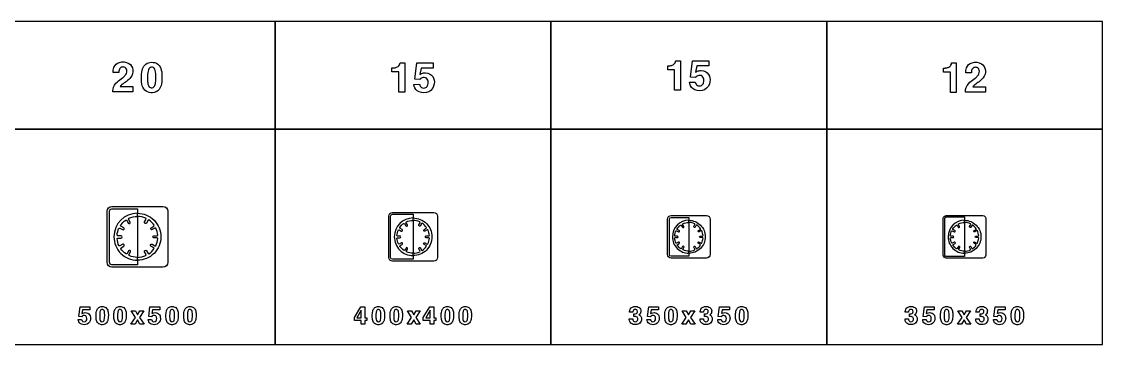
# Model space of a CAD drawing. Extents: x 0 to 18160, y 0 to 2655.
# Drawn here: x 9262 to 18160, y 0 to 2655 of the extents above; entities that cross this region are included whole.
import ezdxf

# ---------------------------------------------------------------- set-up
doc = ezdxf.new("R2010")
doc.units = 0
doc.header["$MEASUREMENT"] = 0

msp = doc.modelspace()

# ---------------------------------------------------------------- linework, layer by layer
for points in [[(9080, 1770), (11350, 1770), (11350, 2655), (9080, 2655)], [(11350, 1770), (13620, 1770), (13620, 2655), (11350, 2655)], [(13620, 1770), (15890, 1770), (15890, 2655), (13620, 2655)], [(15890, 1770), (18160, 1770), (18160, 2655), (15890, 2655)], [(9080, 0), (11350, 0), (11350, 1770), (9080, 1770)], [(11350, 0), (13620, 0), (13620, 1770), (11350, 1770)], [(13620, 0), (15890, 0), (15890, 1770), (13620, 1770)], [(15890, 0), (18160, 0), (18160, 1770), (15890, 1770)], [(10198.2, 221.797), (10163.1, 276.346), (10197.9, 276.346), (10216.2, 242.294), (10234.9, 276.346), (10269, 276.346), (10233.5, 222.318), (10270, 166.299), (10235.4, 166.299), (10215.6, 202.389), (10195.2, 166.299), (10161, 166.299)], [(12001, 222.096), (12055.2, 309.963), (12087.1, 309.963), (12087.1, 219.228), (12103.3, 219.228), (12103.3, 196.409), (12087.1, 196.409), (12087.1, 165.058), (12058.6, 165.058), (12058.6, 196.409), (12001, 196.409)], [(12058.6, 280.769), (12022.6, 219.228), (12058.6, 219.228)], [(12472.5, 221.797), (12437.4, 276.346), (12472.2, 276.346), (12490.5, 242.294), (12509.2, 276.346), (12543.3, 276.346), (12507.8, 222.318), (12544.3, 166.299), (12509.7, 166.299), (12489.9, 202.389), (12469.5, 166.299), (12435.3, 166.299)], [(12569, 222.114), (12623.3, 309.981), (12655.1, 309.981), (12655.1, 219.246), (12671.3, 219.246), (12671.3, 196.427), (12655.1, 196.427), (12655.1, 165.076), (12626.6, 165.076), (12626.6, 196.427), (12569, 196.427)], [(12626.6, 280.787), (12590.6, 219.246), (12626.6, 219.246)], [(14734.2, 221.783), (14699.1, 276.332), (14733.9, 276.332), (14752.1, 242.28), (14770.8, 276.333), (14805, 276.333), (14769.4, 222.304), (14806, 166.285), (14771.4, 166.285), (14751.6, 202.375), (14731.2, 166.285), (14697, 166.285)], [(17004.2, 221.783), (16969.1, 276.332), (17003.9, 276.332), (17022.1, 242.28), (17040.8, 276.333), (17075, 276.333), (17039.4, 222.304), (17076, 166.285), (17041.4, 166.285), (17021.6, 202.375), (17001.2, 166.285), (16967, 166.285)]]:
    msp.add_lwpolyline(points, close=True)
for points in [[(10012.9, 2078.85, -0.0640343), (10014.2, 2099.78, -0.161687), (10050, 2160.33, -0.0283718), (10091.8, 2192.71, 0.0545111), (10112.7, 2210.64, 0.192461), (10127.7, 2250.18, 0.234238), (10114.1, 2276.56, 0.196223), (10088.8, 2281.34, 0.252425), (10066.8, 2264.16, 0.0856617), (10062.7, 2247.14, 0.0202329), (10062, 2235.45), (10015.3, 2235.45, -0.0983795), (10021.4, 2276.76, -0.245047), (10067.6, 2319.89, -0.207102), (10144.5, 2311.55, -0.233443), (10177, 2259.22, -0.20961), (10158.8, 2195.04, -0.0785124), (10124.9, 2163.57, 0.0107372), (10089.1, 2137.78, 0.0665092), (10073.2, 2121.74), (10177.7, 2121.74), (10177.7, 2078.85)], [(10247.9, 2191.49, -0.0563084), (10253.9, 2254.33, -0.130301), (10276.1, 2298.12, -0.174843), (10317.9, 2319.53, -0.147552), (10371, 2312.9, -0.192146), (10407.8, 2269.73, -0.0833996), (10417.1, 2212.7, -0.0545507), (10412.1, 2141.92, -0.116773), (10393, 2097.85, -0.221099), (10338.1, 2070.16, -0.162564), (10286.7, 2082.68, -0.174743), (10255.4, 2128.1, -0.0640867), (10247.9, 2186.79)], [(12310.9, 2274.45), (12324.1, 2274.45, 0.0261527), (12330.1, 2275.12, 0.0824327), (12354.9, 2282.34, 0.211118), (12374.9, 2306.08, 0.0230957), (12377.6, 2315.99), (12415.7, 2315.99), (12415.7, 2074.01), (12367.1, 2074.01), (12367.1, 2241.03), (12310.9, 2241.03)], [(12491, 2139), (12538, 2140.78, 0.0452719), (12544.4, 2124.55, 0.0567733), (12549.1, 2117.67, 0.070207), (12553.5, 2114.2, 0.264984), (12589.6, 2112.3, 0.20748), (12607, 2135.41, 0.147389), (12605.8, 2173.44, 0.308532), (12576.4, 2194.85, 0.215743), (12546.7, 2184.62, 0.028781), (12541.3, 2178.38), (12498.7, 2180.39), (12516.5, 2315.07), (12650.5, 2315.07), (12650.5, 2273.2), (12550.1, 2273.2), (12541.1, 2221.19, -0.0211252), (12554.1, 2228.73, -0.121371), (12587.4, 2234.58, -0.244671), (12647.2, 2202.63, -0.173069), (12658.8, 2143.5, -0.256779), (12613.6, 2077.51, -0.199585), (12534, 2076.44, -0.245625), (12493.7, 2125.34, -0.0170062)], [(14580.9, 2291.94), (14594, 2291.94, 0.0261527), (14600.1, 2292.61, 0.0824327), (14624.9, 2299.84, 0.211118), (14644.9, 2323.58, 0.0230957), (14647.6, 2333.49), (14685.7, 2333.49), (14685.7, 2091.51), (14637.1, 2091.51), (14637.1, 2258.53), (14580.9, 2258.53)], [(14761, 2156.5), (14808, 2158.28, 0.0452719), (14814.4, 2142.04, 0.0567733), (14819.1, 2135.17, 0.070207), (14823.5, 2131.7, 0.264984), (14859.6, 2129.8, 0.20748), (14877, 2152.9, 0.147389), (14875.8, 2190.94, 0.308532), (14846.4, 2212.34, 0.215743), (14816.7, 2202.11, 0.028781), (14811.3, 2195.87), (14768.7, 2197.89), (14786.5, 2332.56), (14920.5, 2332.56), (14920.5, 2290.7), (14820.1, 2290.7), (14811.1, 2238.69, -0.0211252), (14824, 2246.23, -0.121371), (14857.4, 2252.08, -0.244671), (14917.2, 2220.12, -0.173069), (14928.7, 2161, -0.256779), (14883.6, 2095.01, -0.199585), (14804, 2093.94, -0.245625), (14763.7, 2142.83, -0.0170062)], [(16852.4, 2273.43), (16865.5, 2273.43, 0.0261527), (16871.5, 2274.1, 0.0824327), (16896.4, 2281.32, 0.211118), (16916.4, 2305.06, 0.0230957), (16919, 2314.97), (16957.1, 2314.97), (16957.1, 2072.99), (16908.5, 2072.99), (16908.5, 2240.01), (16852.4, 2240.01)], [(17032.5, 2075.98, -0.0640343), (17033.8, 2096.92, -0.161687), (17069.6, 2157.46, -0.0283718), (17111.4, 2189.85, 0.0545111), (17132.3, 2207.78, 0.192461), (17147.3, 2247.31, 0.234238), (17133.7, 2273.69, 0.196223), (17108.4, 2278.47, 0.252425), (17086.4, 2261.29, 0.0856617), (17082.3, 2244.27, 0.0202329), (17081.6, 2232.58), (17034.9, 2232.58, -0.0983795), (17041, 2273.89, -0.245047), (17087.1, 2317.02, -0.207102), (17164.1, 2308.69, -0.233443), (17196.6, 2256.36, -0.20961), (17178.4, 2192.18, -0.0785124), (17144.5, 2160.7, 0.0107372), (17108.7, 2134.91, 0.0665092), (17092.8, 2118.88), (17197.3, 2118.88), (17197.3, 2075.98)], [(10299.2, 2160.96, 0.0124589), (10299.8, 2154.64, 0.0668192), (10305.4, 2129.25, 0.615362), (10356.3, 2123.64, 0.0726881), (10361.7, 2136.67, 0.0588562), (10366.4, 2173.95, 0.0389037), (10364.8, 2240.94, 0.084671), (10358.2, 2264.28, 0.156013), (10346.8, 2276.44, 0.143208), (10331, 2279.4, 0.172584), (10315.3, 2273.2, 0.132565), (10305.3, 2257.64, 0.0498315), (10300.8, 2235.92, 0.0368731)], [(10005, 635, -0.414213), (9965, 675), (9965, 1095, -0.414213), (10005, 1135), (10425, 1135, -0.414213), (10465, 1095), (10465, 675, -0.414213), (10425, 635)], [(9985, 1089.13), (9985, 1095, -0.414213), (10005, 1115), (10215, 1115), (10215, 1089.66), (10215, 1078.57, 0.414212), (10021.4, 885.001, 0.414214), (10215, 691.43), (10215, 682.113), (10215, 679.471), (10215, 655), (10005, 655, -0.414213), (9985, 675), (9985, 690.619)], [(10367, 955.543), (10359.8, 957.126), (10336.7, 943.755, -0.9624), (10328.1, 959.447), (10350.8, 972.618), (10353.1, 979.864, 0.090686), (10310.1, 1023.16), (10302.8, 1020.83), (10289.5, 997.668, -0.9624), (10274.2, 1006.92), (10287.2, 1029.73), (10285.5, 1037.3), (10284.7, 1037.84, 0.106878), (10215, 1052.91), (10215, 1058.48), (10215, 1078.57, -0.414215), (10408.5, 885, -0.414214), (10215, 691.429), (10215, 713.542), (10215, 715.764, 0.107561), (10285, 731.017), (10286.7, 738.252), (10273.7, 761.532, -0.9624), (10289.5, 769.942), (10302.3, 747.014), (10309.4, 744.709, 0.0896403), (10351.9, 787.371), (10349.5, 794.835), (10326.6, 808.55, -0.9624), (10336.1, 823.699), (10358.7, 810.192), (10366.2, 811.668, 0.0901595), (10382, 870.115), (10376.3, 875.332), (10349.6, 875.61, -0.9624), (10350.2, 893.504), (10376.4, 893.231), (10382.1, 898.326, 0.0880314)], [(12315, 685, -0.414213), (12285, 715), (12285, 1055, -0.414213), (12315, 1085), (12655, 1085, -0.414213), (12685, 1055), (12685, 715, -0.414213), (12655, 685)], [(12300, 1041.4), (12300, 1055, -0.414213), (12315, 1070), (12485, 1070), (12485, 1041.33), (12485, 1039.83, 0.414212), (12330.1, 884.972, 0.414214), (12485, 730.115), (12485, 723.116), (12485, 700), (12315, 700, -0.414213), (12300, 715), (12300, 732.387)], [(10147.1, 730.031), (10145.3, 737.401), (10157.9, 760.474, 0.9624), (10142.4, 769.401), (10129.6, 745.979), (10122.4, 743.516, -0.0916472), (10078.3, 786.64), (10080.5, 793.994), (10103.1, 807.408, 0.9624), (10094.3, 822.995), (10071.3, 809.378), (10063.9, 810.942, -0.090667), (10047.8, 869.652), (10053.4, 874.733), (10079.7, 874.733, 0.9624), (10080.1, 892.619), (10053.4, 892.619), (10047.8, 897.779, -0.0882652), (10062.9, 955.221), (10070.4, 956.946), (10093.3, 943.923, 0.9624), (10102.5, 959.262), (10079.3, 972.484), (10076.9, 979.846, -0.0896069), (10119.3, 1022.73), (10126.7, 1020.45), (10140.2, 997.849, 0.9624), (10155.7, 1006.64), (10142.1, 1029.59), (10143.7, 1037.06), (10145.3, 1037.84, -0.106878), (10215, 1052.91), (10215, 715.764, -0.10395)], [(12430.7, 760.996), (12429.2, 766.892), (12439.3, 785.35, 0.9624), (12426.9, 792.492), (12416.7, 773.755), (12410.9, 771.784, -0.0916472), (12375.6, 806.283), (12377.4, 812.166), (12395.5, 822.898, 0.9624), (12388.4, 835.367), (12370.1, 824.473), (12364.1, 825.725, -0.090667), (12351.3, 872.693), (12355.7, 876.758), (12376.8, 876.758, 0.9624), (12377.1, 891.066), (12355.7, 891.066), (12351.2, 895.194, -0.0882652), (12363.3, 941.148), (12369.3, 942.528), (12387.6, 932.11, 0.9624), (12395, 944.381), (12376.4, 954.959), (12374.5, 960.848, -0.0896069), (12408.5, 995.158), (12414.4, 993.334), (12425.1, 975.25, 0.9624), (12437.6, 982.283), (12426.7, 1000.64), (12427.9, 1006.62), (12429.2, 1007.24, -0.106878), (12485, 1019.3), (12485, 749.582, -0.10395)], [(12606.6, 941.406), (12600.8, 942.672), (12582.3, 931.975, -0.9624), (12575.4, 944.529), (12593.7, 955.065), (12595.5, 960.862, 0.090686), (12561.1, 995.498), (12555.2, 993.633), (12544.6, 975.106, -0.9624), (12532.3, 982.504), (12542.8, 1000.75), (12541.4, 1006.81), (12540.7, 1007.24, 0.106878), (12485, 1019.3), (12485, 1023.75), (12485, 1039.83, -0.414215), (12639.8, 884.972, -0.414214), (12485, 730.114), (12485, 747.805), (12485, 749.582, 0.107561), (12541, 761.785), (12542.4, 767.573), (12531.9, 786.197, -0.9624), (12544.6, 792.925), (12554.9, 774.583), (12560.5, 772.738, 0.0896403), (12594.5, 806.868), (12592.6, 812.839), (12574.2, 823.811, -0.9624), (12581.9, 835.93), (12599.9, 825.125), (12606, 826.306, 0.0901595), (12618.6, 873.063), (12614, 877.237), (12592.6, 877.459, -0.9624), (12593.1, 891.774), (12614.1, 891.556), (12618.7, 895.632, 0.0880314)], [(14610, 710, -0.414213), (14580, 740), (14580, 1030, -0.414213), (14610, 1060), (14900, 1060, -0.414213), (14930, 1030), (14930, 740, -0.414213), (14900, 710)], [(14595.1, 1014.91), (14595.1, 1030, -0.414213), (14610.1, 1045), (14755.1, 1045), (14755.1, 1032.45), (14755, 1020.5, 0.414212), (14619.5, 885.001, 0.414214), (14755, 749.501), (14755, 742.979), (14755.1, 740.196), (14755.1, 725), (14610.1, 725, -0.414213), (14595.1, 740), (14595.1, 753.99)], [(14707.5, 776.522), (14706.2, 781.681), (14715, 797.832, 0.9624), (14704.2, 804.081), (14695.2, 787.685), (14690.1, 785.961, -0.0916472), (14659.3, 816.148), (14660.8, 821.296), (14676.6, 830.686, 0.9624), (14670.5, 841.596), (14654.4, 832.064), (14649.2, 833.159, -0.090667), (14638, 874.256), (14641.9, 877.813), (14660.3, 877.813, 0.9624), (14660.6, 890.333), (14641.9, 890.333), (14637.9, 893.945, -0.0882652), (14648.5, 934.155), (14653.8, 935.362), (14669.8, 926.246, 0.9624), (14676.2, 936.984), (14660, 946.239), (14658.3, 951.392, -0.0896069), (14688, 981.413), (14693.2, 979.817), (14702.6, 963.994, 0.9624), (14713.5, 970.148), (14704, 986.212), (14705.1, 991.442), (14706.2, 991.987, -0.106878), (14755, 1002.53), (14755, 766.534, -0.10395)], [(14861.4, 934.38), (14856.3, 935.488), (14840.2, 926.129, -0.9624), (14834.1, 937.113), (14850.1, 946.332), (14851.7, 951.405, 0.090686), (14821.6, 981.711), (14816.4, 980.079), (14807.1, 963.867, -0.9624), (14796.4, 970.341), (14805.6, 986.309), (14804.4, 991.612), (14803.7, 991.987, 0.106878), (14755, 1002.53), (14755, 1006.43), (14755, 1020.5, -0.414215), (14890.5, 885, -0.414214), (14755, 749.5), (14755, 764.979), (14755, 766.534, 0.107561), (14804, 777.212), (14805.2, 782.277), (14796.1, 798.573, -0.9624), (14807.1, 804.459), (14816.1, 788.41), (14821, 786.796, 0.0896403), (14850.8, 816.66), (14849.1, 821.885), (14833.1, 831.485, -0.9624), (14839.8, 842.089), (14855.6, 832.635), (14860.9, 833.668, 0.0901595), (14871.9, 874.58), (14867.9, 878.232), (14849.2, 878.427, -0.9624), (14849.6, 890.952), (14868, 890.761), (14872, 894.328, 0.0880314)], [(16874, 710, -0.414213), (16850, 734), (16850, 1036, -0.414213), (16874, 1060), (17176, 1060, -0.414213), (17200, 1036), (17200, 734, -0.414213), (17176, 710)], [(17025, 1037.02), (17025, 1020.5, 0.414212), (16889.5, 885.001, 0.414214), (17025, 749.501), (17025, 742.979), (17025, 722), (16874, 722, -0.414213), (16862, 734), (16862, 1036, -0.414213), (16874, 1048), (17025, 1048)], [(16977.5, 776.522), (16976.2, 781.681), (16985.1, 797.832, 0.9624), (16974.2, 804.081), (16965.2, 787.685), (16960.2, 785.961, -0.0916472), (16929.3, 816.148), (16930.8, 821.296), (16946.7, 830.686, 0.9624), (16940.5, 841.597), (16924.5, 832.064), (16919.3, 833.16, -0.090667), (16908, 874.256), (16911.9, 877.813), (16930.3, 877.813, 0.9624), (16930.6, 890.333), (16911.9, 890.333), (16908, 893.945, -0.0882652), (16918.6, 934.155), (16923.8, 935.362), (16939.8, 926.246, 0.9624), (16946.3, 936.984), (16930, 946.239), (16928.4, 951.392, -0.0896069), (16958.1, 981.413), (16963.2, 979.817), (16972.6, 963.994, 0.9624), (16983.5, 970.148), (16974, 986.212), (16975.1, 991.442), (16976.2, 991.987, -0.106878), (17025, 1002.53), (17025, 766.535, -0.10395)], [(17131.4, 934.38), (17126.4, 935.488), (17110.2, 926.129, -0.9624), (17104.2, 937.113), (17120.1, 946.332), (17121.7, 951.405, 0.090686), (17091.6, 981.711), (17086.5, 980.079), (17077.2, 963.868, -0.9624), (17066.4, 970.341), (17075.6, 986.309), (17074.4, 991.612), (17073.8, 991.987, 0.106878), (17025, 1002.53), (17025, 1006.43), (17025, 1020.5, -0.414215), (17160.5, 885, -0.414214), (17025, 749.5), (17025, 764.979), (17025, 766.535, 0.107561), (17074, 777.212), (17075.2, 782.277), (17066.1, 798.573, -0.9624), (17077.2, 804.459), (17086.2, 788.41), (17091.1, 786.796, 0.0896403), (17120.9, 816.66), (17119.2, 821.885), (17103.1, 831.485, -0.9624), (17109.8, 842.089), (17125.6, 832.635), (17130.9, 833.668, 0.0901595), (17141.9, 874.58), (17137.9, 878.232), (17119.2, 878.427, -0.9624), (17119.6, 890.953), (17138, 890.762), (17142, 894.328, 0.0880314)], [(9727.75, 203.882), (9755.92, 204.948, 0.0452719), (9759.76, 195.209, 0.0567733), (9762.6, 191.086, 0.070207), (9765.26, 189, 0.264984), (9786.87, 187.863, 0.20748), (9797.32, 201.726, 0.147389), (9796.63, 224.545, 0.308532), (9779, 237.389, 0.215743), (9761.13, 231.252, 0.028781), (9757.91, 227.507), (9732.34, 228.716), (9743.03, 309.522), (9823.46, 309.522), (9823.46, 284.403), (9763.2, 284.403), (9757.82, 253.195, -0.0211252), (9765.57, 257.721, -0.121371), (9785.57, 261.228, -0.244671), (9821.44, 242.057, -0.173069), (9828.39, 206.583, -0.256779), (9801.28, 166.986, -0.199585), (9753.55, 166.346, -0.245625), (9729.38, 195.683, -0.0170062)], [(9874.18, 234.284, -0.0563084), (9877.8, 271.986, -0.130301), (9891.12, 298.265, -0.174843), (9916.22, 311.109, -0.147552), (9948.09, 307.128, -0.192146), (9970.17, 281.228, -0.0833996), (9975.72, 247.01, -0.0545507), (9972.71, 204.545, -0.116773), (9961.26, 178.1, -0.221099), (9928.35, 161.488, -0.162564), (9897.47, 169, -0.174743), (9878.7, 196.251, -0.0640867), (9874.23, 231.464)], [(9905.01, 215.967, 0.0124589), (9905.32, 212.175, 0.0668192), (9908.68, 196.938, 0.615362), (9939.23, 193.574, 0.0726881), (9942.5, 201.393, 0.0588562), (9945.32, 223.763, 0.0389037), (9944.34, 263.953, 0.084671), (9940.39, 277.957, 0.156013), (9933.52, 285.256, 0.143208), (9924.08, 287.033, 0.172584), (9914.63, 283.313, 0.132565), (9908.66, 273.976, 0.0498315), (9905.93, 260.943, 0.0368731)], [(10020.9, 234.284, -0.0563084), (10024.6, 271.986, -0.130301), (10037.9, 298.265, -0.174843), (10063, 311.109, -0.147552), (10094.8, 307.128, -0.192146), (10116.9, 281.227, -0.0833996), (10122.5, 247.009, -0.0545507), (10119.5, 204.545, -0.116773), (10108, 178.1, -0.221099), (10075.1, 161.488, -0.162564), (10044.2, 169, -0.174743), (10025.5, 196.251, -0.0640867), (10021, 231.465)], [(10051.8, 215.967, 0.0124589), (10052.1, 212.175, 0.0668192), (10055.4, 196.938, 0.615362), (10086, 193.574, 0.0726881), (10089.2, 201.393, 0.0588562), (10092.1, 223.763, 0.0389037), (10091.1, 263.953, 0.084671), (10087.1, 277.957, 0.156013), (10080.3, 285.256, 0.143208), (10070.8, 287.033, 0.172584), (10061.4, 283.313, 0.132565), (10055.4, 273.976, 0.0498315), (10052.7, 260.943, 0.0368731)], [(10303.3, 203.891), (10331.5, 204.957, 0.0452719), (10335.3, 195.218, 0.0567733), (10338.2, 191.095, 0.070207), (10340.8, 189.009, 0.264984), (10362.4, 187.872, 0.20748), (10372.9, 201.735, 0.147389), (10372.2, 224.554, 0.308532), (10354.6, 237.398, 0.215743), (10336.7, 231.261, 0.028781), (10333.5, 227.517), (10307.9, 228.725), (10318.6, 309.531), (10399, 309.531), (10399, 284.412), (10338.8, 284.412), (10333.4, 253.204, -0.0211252), (10341.1, 257.73, -0.121371), (10361.1, 261.237, -0.244671), (10397, 242.066, -0.173069), (10404, 206.592, -0.256779), (10376.8, 166.995, -0.199585), (10329.1, 166.355, -0.245625), (10305, 195.692, -0.0170062)], [(10449.7, 234.285, -0.0563084), (10453.4, 271.986, -0.130301), (10466.7, 298.266, -0.174843), (10491.8, 311.109, -0.147552), (10523.7, 307.128, -0.192146), (10545.7, 281.228, -0.0833996), (10551.3, 247.01, -0.0545507), (10548.3, 204.545, -0.116773), (10536.8, 178.1, -0.221099), (10503.9, 161.488, -0.162564), (10473, 169, -0.174743), (10454.3, 196.251, -0.0640867), (10449.8, 231.465)], [(10480.6, 215.967, 0.0124589), (10480.9, 212.176, 0.0668192), (10484.2, 196.939, 0.615362), (10514.8, 193.574, 0.0726881), (10518.1, 201.394, 0.0588562), (10520.9, 223.763, 0.0389037), (10519.9, 263.953, 0.084671), (10516, 277.958, 0.156013), (10509.1, 285.256, 0.143208), (10499.7, 287.033, 0.172584), (10490.2, 283.313, 0.132565), (10484.2, 273.977, 0.0498315), (10481.5, 260.943, 0.0368731)], [(10596.5, 234.275, -0.0563084), (10600.1, 271.977, -0.130301), (10613.4, 298.256, -0.174843), (10638.5, 311.1, -0.147552), (10670.4, 307.119, -0.192146), (10692.5, 281.219, -0.0833996), (10698, 247.001, -0.0545507), (10695, 204.536, -0.116773), (10683.6, 178.091, -0.221099), (10650.7, 161.479, -0.162564), (10619.8, 168.991, -0.174743), (10601, 196.242, -0.0640867), (10596.5, 231.455)], [(10627.3, 215.958, 0.0124589), (10627.6, 212.166, 0.0668192), (10631, 196.929, 0.615362), (10661.5, 193.565, 0.0726881), (10664.8, 201.384, 0.0588562), (10667.6, 223.754, 0.0389037), (10666.7, 263.944, 0.084671), (10662.7, 277.948, 0.156013), (10655.8, 285.247, 0.143208), (10646.4, 287.024, 0.172584), (10636.9, 283.304, 0.132565), (10631, 273.967, 0.0498315), (10628.2, 260.934, 0.0368731)], [(12148.5, 234.285, -0.0563084), (12152.1, 271.986, -0.130301), (12165.4, 298.266, -0.174843), (12190.5, 311.109, -0.147552), (12222.4, 307.128, -0.192146), (12244.5, 281.228, -0.0833996), (12250, 247.01, -0.0545507), (12247, 204.545, -0.116773), (12235.6, 178.1, -0.221099), (12202.7, 161.489, -0.162564), (12171.8, 169, -0.174743), (12153, 196.252, -0.0640867), (12148.5, 231.465)], [(12179.3, 215.967, 0.0124589), (12179.6, 212.176, 0.0668192), (12183, 196.939, 0.615362), (12213.5, 193.574, 0.0726881), (12216.8, 201.394, 0.0588562), (12219.6, 223.763, 0.0389037), (12218.6, 263.953, 0.084671), (12214.7, 277.958, 0.156013), (12207.8, 285.256, 0.143208), (12198.4, 287.034, 0.172584), (12188.9, 283.313, 0.132565), (12183, 273.977, 0.0498315), (12180.2, 260.943, 0.0368731)], [(12295.2, 234.285, -0.0563084), (12298.9, 271.986, -0.130301), (12312.2, 298.266, -0.174843), (12337.3, 311.109, -0.147552), (12369.1, 307.128, -0.192146), (12391.2, 281.228, -0.0833996), (12396.8, 247.01, -0.0545507), (12393.8, 204.545, -0.116773), (12382.3, 178.1, -0.221099), (12349.4, 161.489, -0.162564), (12318.5, 169.001, -0.174743), (12299.8, 196.252, -0.0640867), (12295.3, 231.465)], [(12326.1, 215.967, 0.0124589), (12326.4, 212.176, 0.0668192), (12329.7, 196.939, 0.615362), (12360.3, 193.574, 0.0726881), (12363.5, 201.394, 0.0588562), (12366.4, 223.763, 0.0389037), (12365.4, 263.953, 0.084671), (12361.4, 277.958, 0.156013), (12354.6, 285.256, 0.143208), (12345.1, 287.034, 0.172584), (12335.7, 283.313, 0.132565), (12329.7, 273.977, 0.0498315), (12327, 260.943, 0.0368731)], [(12716.5, 234.285, -0.0563084), (12720.1, 271.986, -0.130301), (12733.4, 298.265, -0.174843), (12758.5, 311.109, -0.147552), (12790.4, 307.128, -0.192146), (12812.5, 281.228, -0.0833996), (12818, 247.01, -0.0545507), (12815, 204.545, -0.116773), (12803.6, 178.1, -0.221099), (12770.7, 161.488, -0.162564), (12739.8, 169, -0.174743), (12721, 196.251, -0.0640867), (12716.5, 231.465)], [(12747.3, 215.967, 0.0124589), (12747.6, 212.176, 0.0668192), (12751, 196.939, 0.615362), (12781.5, 193.574, 0.0726881), (12784.8, 201.394, 0.0588562), (12787.6, 223.763, 0.0389037), (12786.7, 263.953, 0.084671), (12782.7, 277.957, 0.156013), (12775.8, 285.256, 0.143208), (12766.4, 287.033, 0.172584), (12757, 283.313, 0.132565), (12751, 273.976, 0.0498315), (12748.3, 260.943, 0.0368731)], [(12863.2, 234.275, -0.0563084), (12866.9, 271.977, -0.130301), (12880.2, 298.256, -0.174843), (12905.3, 311.1, -0.147552), (12937.2, 307.119, -0.192146), (12959.2, 281.218, -0.0833996), (12964.8, 247, -0.0545507), (12961.8, 204.536, -0.116773), (12950.3, 178.091, -0.221099), (12917.4, 161.479, -0.162564), (12886.5, 168.991, -0.174743), (12867.8, 196.242, -0.0640867), (12863.3, 231.455)], [(12894.1, 215.958, 0.0124589), (12894.4, 212.166, 0.0668192), (12897.7, 196.929, 0.615362), (12928.3, 193.565, 0.0726881), (12931.6, 201.384, 0.0588562), (12934.4, 223.754, 0.0389037), (12933.4, 263.944, 0.084671), (12929.5, 277.948, 0.156013), (12922.6, 285.247, 0.143208), (12913.2, 287.024, 0.172584), (12903.7, 283.304, 0.132565), (12897.7, 273.967, 0.0498315), (12895, 260.934, 0.0368731)], [(14264.9, 210.618), (14292.7, 210.618, 0.0411845), (14294, 201.495, 0.335066), (14312.3, 186.329, 0.276505), (14331.4, 195.049, 0.158203), (14334.8, 207.49, 0.0878221), (14333, 217.04, 0.217575), (14321.9, 227.158, 0.0882727), (14309.1, 229.03), (14302.7, 229.03), (14302.7, 250.192, 0.0282129), (14314.4, 250.547, 0.50028), (14330.6, 277.846, 0.235001), (14319.5, 286.874, 0.165496), (14304.1, 285.5, 0.220849), (14295.5, 275.571, 0.055705), (14293.8, 264.647), (14266.9, 264.647, -0.0488003), (14268, 278.201, -0.30773), (14302.6, 310.902, -0.146685), (14338.2, 307.348, -0.469869), (14354.2, 251.684, -0.0891152), (14346.9, 244.623), (14344.4, 242.822, -0.0245333), (14351.1, 238.983, -0.202429), (14364.5, 216.969, -0.422325), (14326.8, 163.296, -0.154301), (14288.4, 167.609, -0.287878), (14265, 204.03, -0.0143877)], [(14410.5, 203.85), (14438.6, 204.916, 0.0452719), (14442.5, 195.177, 0.0567733), (14445.3, 191.054, 0.070207), (14448, 188.968, 0.264984), (14469.6, 187.831, 0.20748), (14480, 201.694, 0.147389), (14479.4, 224.513, 0.308532), (14461.7, 237.357, 0.215743), (14443.9, 231.219, 0.028781), (14440.6, 227.475), (14415.1, 228.684), (14425.7, 309.49), (14506.2, 309.49), (14506.2, 284.371), (14445.9, 284.371), (14440.5, 253.163, -0.0211252), (14448.3, 257.689, -0.121371), (14468.3, 261.196, -0.244671), (14504.2, 242.025, -0.173069), (14511.1, 206.551, -0.256779), (14484, 166.954, -0.199585), (14436.3, 166.314, -0.245625), (14412.1, 195.651, -0.0170062)], [(14556.9, 234.262, -0.0563084), (14560.5, 271.963, -0.130301), (14573.8, 298.243, -0.174843), (14598.9, 311.086, -0.147552), (14630.8, 307.105, -0.192146), (14652.9, 281.205, -0.0833996), (14658.4, 246.987, -0.0545507), (14655.4, 204.522, -0.116773), (14644, 178.077, -0.221099), (14611.1, 161.466, -0.162564), (14580.2, 168.977, -0.174743), (14561.4, 196.229, -0.0640867), (14556.9, 231.442)], [(14587.7, 215.944, 0.0124589), (14588, 212.153, 0.0668192), (14591.4, 196.916, 0.615362), (14621.9, 193.551, 0.0726881), (14625.2, 201.371, 0.0588562), (14628, 223.741, 0.0389037), (14627.1, 263.93, 0.084671), (14623.1, 277.935, 0.156013), (14616.2, 285.233, 0.143208), (14606.8, 287.011, 0.172584), (14597.3, 283.29, 0.132565), (14591.4, 273.954, 0.0498315), (14588.7, 260.921, 0.0368731)], [(14847.3, 210.654), (14875.2, 210.654, 0.0411845), (14876.4, 201.531, 0.335066), (14894.7, 186.365, 0.276505), (14913.9, 195.086, 0.158203), (14917.2, 207.527, 0.0878221), (14915.4, 217.076, 0.217575), (14904.3, 227.195, 0.0882727), (14891.6, 229.067), (14885.1, 229.067), (14885.1, 250.228, 0.0282129), (14896.8, 250.583, 0.50028), (14913, 277.882, 0.235001), (14901.9, 286.91, 0.165496), (14886.5, 285.536, 0.220849), (14878, 275.607, 0.055705), (14876.2, 264.683), (14849.4, 264.683, -0.0488003), (14850.4, 278.237, -0.30773), (14885, 310.939, -0.146685), (14920.7, 307.384, -0.469869), (14936.6, 251.721, -0.0891152), (14929.4, 244.659), (14926.8, 242.858, -0.0245333), (14933.5, 239.019, -0.202429), (14946.9, 217.005, -0.422325), (14909.3, 163.332, -0.154301), (14870.8, 167.645, -0.287878), (14847.4, 204.067, -0.0143877)], [(14992.9, 203.886), (15021.1, 204.953, 0.0452719), (15024.9, 195.213, 0.0567733), (15027.8, 191.09, 0.070207), (15030.4, 189.005, 0.264984), (15052, 187.867, 0.20748), (15062.5, 201.73, 0.147389), (15061.8, 224.55, 0.308532), (15044.2, 237.393, 0.215743), (15026.3, 231.256, 0.028781), (15023.1, 227.512), (14997.5, 228.72), (15008.2, 309.526), (15088.6, 309.526), (15088.6, 284.408), (15028.3, 284.408), (15023, 253.199, -0.0211252), (15030.7, 257.725, -0.121371), (15050.7, 261.232, -0.244671), (15086.6, 242.062, -0.173069), (15093.5, 206.588, -0.256779), (15066.4, 166.991, -0.199585), (15018.7, 166.351, -0.245625), (14994.5, 195.687, -0.0170062)], [(15139.3, 234.299, -0.0563084), (15143, 272, -0.130301), (15156.3, 298.28, -0.174843), (15181.4, 311.123, -0.147552), (15213.2, 307.142, -0.192146), (15235.3, 281.242, -0.0833996), (15240.9, 247.024, -0.0545507), (15237.9, 204.559, -0.116773), (15226.4, 178.114, -0.221099), (15193.5, 161.502, -0.162564), (15162.6, 169.014, -0.174743), (15143.9, 196.265, -0.0640867), (15139.4, 231.479)], [(15170.2, 215.981, 0.0124589), (15170.5, 212.19, 0.0668192), (15173.8, 196.953, 0.615362), (15204.4, 193.588, 0.0726881), (15207.6, 201.408, 0.0588562), (15210.5, 223.777, 0.0389037), (15209.5, 263.967, 0.084671), (15205.5, 277.972, 0.156013), (15198.7, 285.27, 0.143208), (15189.2, 287.047, 0.172584), (15179.8, 283.327, 0.132565), (15173.8, 273.99, 0.0498315), (15171.1, 260.957, 0.0368731)], [(16534.9, 210.618), (16562.7, 210.618, 0.0411845), (16564, 201.495, 0.335066), (16582.3, 186.329, 0.276505), (16601.4, 195.049, 0.158203), (16604.8, 207.49, 0.0878221), (16603, 217.04, 0.217575), (16591.9, 227.158, 0.0882727), (16579.1, 229.03), (16572.7, 229.03), (16572.7, 250.192, 0.0282129), (16584.4, 250.547, 0.50028), (16600.6, 277.846, 0.235001), (16589.5, 286.874, 0.165496), (16574.1, 285.5, 0.220849), (16565.5, 275.571, 0.055705), (16563.8, 264.647), (16536.9, 264.647, -0.0488003), (16538, 278.201, -0.30773), (16572.6, 310.902, -0.146685), (16608.2, 307.348, -0.469869), (16624.2, 251.684, -0.0891152), (16616.9, 244.623), (16614.4, 242.822, -0.0245333), (16621.1, 238.983, -0.202429), (16634.5, 216.969, -0.422325), (16596.8, 163.296, -0.154301), (16558.4, 167.609, -0.287878), (16535, 204.03, -0.0143877)], [(16680.5, 203.85), (16708.6, 204.916, 0.0452719), (16712.5, 195.177, 0.0567733), (16715.3, 191.054, 0.070207), (16718, 188.968, 0.264984), (16739.6, 187.831, 0.20748), (16750, 201.694, 0.147389), (16749.4, 224.513, 0.308532), (16731.7, 237.357, 0.215743), (16713.9, 231.219, 0.028781), (16710.6, 227.475), (16685.1, 228.684), (16695.7, 309.49), (16776.2, 309.49), (16776.2, 284.371), (16715.9, 284.371), (16710.5, 253.163, -0.0211252), (16718.3, 257.689, -0.121371), (16738.3, 261.196, -0.244671), (16774.2, 242.025, -0.173069), (16781.1, 206.551, -0.256779), (16754, 166.954, -0.199585), (16706.3, 166.314, -0.245625), (16682.1, 195.651, -0.0170062)], [(16826.9, 234.262, -0.0563084), (16830.5, 271.963, -0.130301), (16843.8, 298.243, -0.174843), (16868.9, 311.086, -0.147552), (16900.8, 307.105, -0.192146), (16922.9, 281.205, -0.0833996), (16928.4, 246.987, -0.0545507), (16925.4, 204.522, -0.116773), (16914, 178.077, -0.221099), (16881.1, 161.466, -0.162564), (16850.2, 168.977, -0.174743), (16831.4, 196.229, -0.0640867), (16826.9, 231.442)], [(16857.7, 215.944, 0.0124589), (16858, 212.153, 0.0668192), (16861.4, 196.916, 0.615362), (16891.9, 193.551, 0.0726881), (16895.2, 201.371, 0.0588562), (16898, 223.741, 0.0389037), (16897.1, 263.93, 0.084671), (16893.1, 277.935, 0.156013), (16886.2, 285.233, 0.143208), (16876.8, 287.011, 0.172584), (16867.3, 283.29, 0.132565), (16861.4, 273.954, 0.0498315), (16858.7, 260.921, 0.0368731)], [(17117.3, 210.654), (17145.2, 210.654, 0.0411845), (17146.4, 201.531, 0.335066), (17164.7, 186.365, 0.276505), (17183.9, 195.086, 0.158203), (17187.2, 207.527, 0.0878221), (17185.4, 217.076, 0.217575), (17174.3, 227.195, 0.0882727), (17161.6, 229.067), (17155.1, 229.067), (17155.1, 250.228, 0.0282129), (17166.8, 250.583, 0.50028), (17183, 277.882, 0.235001), (17171.9, 286.91, 0.165496), (17156.5, 285.536, 0.220849), (17148, 275.607, 0.055705), (17146.2, 264.683), (17119.4, 264.683, -0.0488003), (17120.4, 278.237, -0.30773), (17155, 310.939, -0.146685), (17190.7, 307.384, -0.469869), (17206.6, 251.721, -0.0891152), (17199.4, 244.659), (17196.8, 242.858, -0.0245333), (17203.5, 239.019, -0.202429), (17216.9, 217.005, -0.422325), (17179.3, 163.332, -0.154301), (17140.8, 167.645, -0.287878), (17117.4, 204.067, -0.0143877)], [(17262.9, 203.886), (17291.1, 204.953, 0.0452719), (17294.9, 195.213, 0.0567733), (17297.8, 191.09, 0.070207), (17300.4, 189.005, 0.264984), (17322, 187.867, 0.20748), (17332.5, 201.73, 0.147389), (17331.8, 224.55, 0.308532), (17314.2, 237.393, 0.215743), (17296.3, 231.256, 0.028781), (17293.1, 227.512), (17267.5, 228.72), (17278.2, 309.526), (17358.6, 309.526), (17358.6, 284.408), (17298.3, 284.408), (17293, 253.199, -0.0211252), (17300.7, 257.725, -0.121371), (17320.7, 261.232, -0.244671), (17356.6, 242.062, -0.173069), (17363.5, 206.588, -0.256779), (17336.4, 166.991, -0.199585), (17288.7, 166.351, -0.245625), (17264.5, 195.687, -0.0170062)], [(17409.3, 234.299, -0.0563084), (17413, 272, -0.130301), (17426.3, 298.28, -0.174843), (17451.4, 311.123, -0.147552), (17483.2, 307.142, -0.192146), (17505.3, 281.242, -0.0833996), (17510.9, 247.024, -0.0545507), (17507.9, 204.559, -0.116773), (17496.4, 178.114, -0.221099), (17463.5, 161.502, -0.162564), (17432.6, 169.014, -0.174743), (17413.9, 196.265, -0.0640867), (17409.4, 231.479)], [(17440.2, 215.981, 0.0124589), (17440.5, 212.19, 0.0668192), (17443.8, 196.953, 0.615362), (17474.4, 193.588, 0.0726881), (17477.6, 201.408, 0.0588562), (17480.5, 223.777, 0.0389037), (17479.5, 263.967, 0.084671), (17475.5, 277.972, 0.156013), (17468.7, 285.27, 0.143208), (17459.2, 287.047, 0.172584), (17449.8, 283.327, 0.132565), (17443.8, 273.99, 0.0498315), (17441.1, 260.957, 0.0368731)]]:
    msp.add_lwpolyline(points, format="xyb", close=True)

doc.saveas('drawing.dxf')
